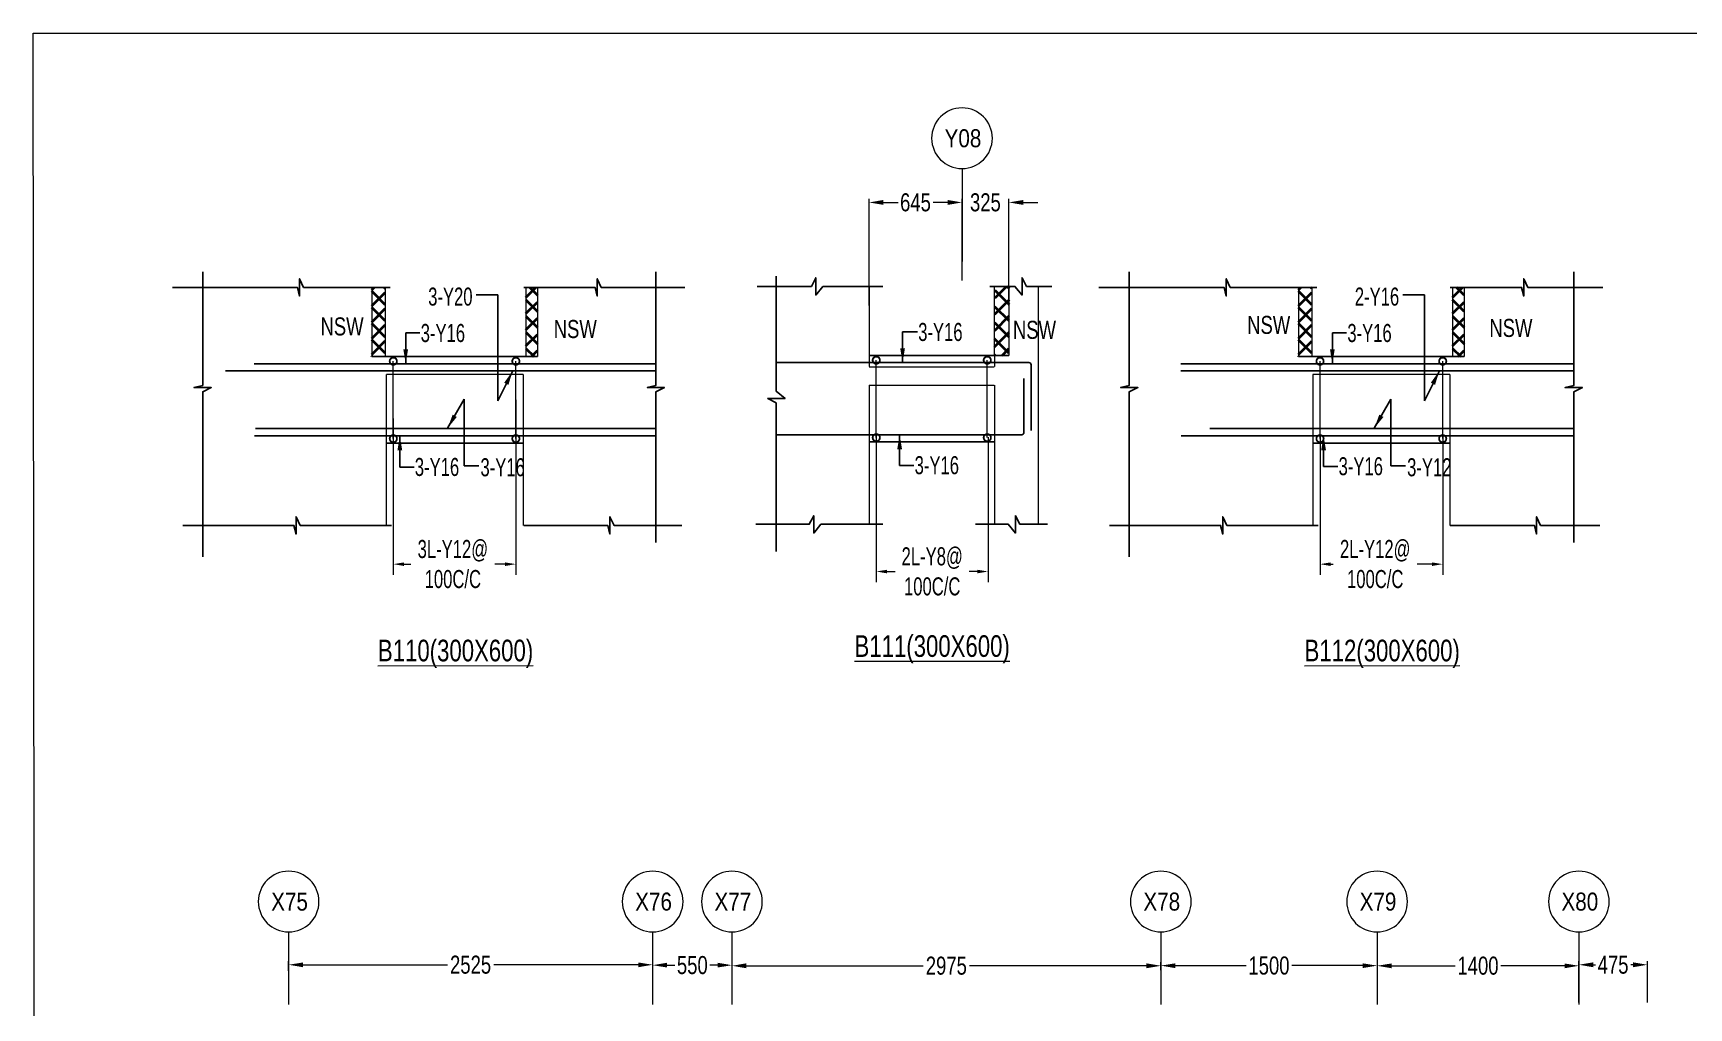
# Model space of a CAD drawing. Header units: millimetres. Extents: x -2697 to 288508, y -1308 to 60928.
# Drawn here: x 125344 to 136830, y 24495 to 31254 of the extents above; entities that cross this region are included whole.
import ezdxf
from ezdxf.enums import TextEntityAlignment as Align

# ---------------------------------------------------------------- set-up
doc = ezdxf.new("R2010")
doc.units = ezdxf.units.MM
doc.header["$LTSCALE"] = 100
for name, pattern in [('ACAD_ISO04W100', [30, 24, -3, 0, -3]), ('CONTINOUS', [0]), ('CONTINU', [0]), ('HIDDEN', [0.375, 0.25, -0.125])]:
    doc.linetypes.add(name, pattern=pattern)
doc.layers.get('Defpoints').update_dxf_attribs({"color": 1, "lineweight": 0})
for name, color, linetype in [('-S-ARROW', 253, 'Continuous'), ('-S-MISC', 8, 'Continuous'), ('-STR-BEAM', 7, 'CONTINU'), ('-STR-REINF', 3, 'Continuous'), ('-STR-TEXT', 6, 'Continuous')]:
    doc.layers.add(name, color=color, linetype=linetype)
for name, color, linetype, lineweight in [('-S-STIRUP', 11, 'Continuous', 9), ('-S-TEXT', 6, 'Continuous', 0), ('-STR-COLUMN', 5, 'HIDDEN', 13), ('-STR-RF-DIM', 252, 'CONTINOUS', 20), ('A-ANNO-GRID-LINE', 252, 'ACAD_ISO04W100', 20), ('A-ANNO-GRID-TEXT', 13, 'Continuous', 15), ('GRID DIM', 252, 'Continuous', 9), ('S-COL HATCH', 9, 'Continuous', 35), ('SEC TEXT', 9, 'Continuous', 18), ('SLAB LINE', 254, 'HIDDEN', 20)]:
    doc.layers.add(name, color=color, linetype=linetype, lineweight=lineweight)
doc.styles.add('BEAM-LS', font='romans.shx', dxfattribs={"width": 0.8})
doc.styles.add('Dim.s & Anno.(Misc.)', font='ARIALN.TTF')
doc.styles.add('SOBHA', font='swisscl.ttf', dxfattribs={"width": 0.9})
doc.styles.add('sobha.sed', font='swisscl.ttf')
doc.dimstyles.new('S-50', dxfattribs={"dimscale": 50, "dimtxt": 2.5, "dimasz": 2, "dimexe": 0.5, "dimexo": 0.25, "dimgap": 0.25, "dimtad": 0, "dimdec": 0, "dimrnd": 0.0005, "dimzin": 0, "dimdsep": 46, "dimtxsty": 'sobha.sed', "dimblk": 'OBLIQUE', "dimcen": 0.09, "dimclrd": 8, "dimclre": 8, "dimclrt": 6, "dimadec": 0, "dimazin": 0, "dimtfac": 1, "dimtdec": 0, "dimtofl": 0, "dimtmove": 2, "dimatfit": 3, "dimfxl": 0.18, "dimtolj": 1, "dimtzin": 0, "dimlwd": -1, "dimlwe": -1, "dimarcsym": 0})
doc.dimstyles.new('S-DIM50', dxfattribs={"dimscale": 50, "dimtxt": 2.5, "dimasz": 1.5, "dimexe": 1.5, "dimexo": 1, "dimgap": 0.5, "dimtad": 0, "dimdec": 0, "dimzin": 0, "dimdsep": 46, "dimtxsty": 'SOBHA', "dimcen": 0.09, "dimclrd": 256, "dimclre": 256, "dimclrt": 6, "dimadec": 5, "dimazin": 0, "dimtfac": 1, "dimtdec": 0, "dimtofl": 0, "dimtmove": 0, "dimatfit": 3, "dimfxl": 0.18, "dimtolj": 1, "dimtzin": 0, "dimlwd": -1, "dimlwe": -1, "dimarcsym": 0})
doc.dimstyles.new('STIRUP', dxfattribs={"dimscale": 50, "dimtxt": 2.5, "dimasz": 2.2, "dimexe": 0, "dimexo": 0, "dimgap": 0.5, "dimtad": 0, "dimdec": 0, "dimzin": 0, "dimdsep": 46, "dimtxsty": 'BEAM-LS', "dimblk": 'DOTSMALL', "dimcen": 0.09, "dimclrd": 256, "dimclre": 256, "dimclrt": 256, "dimadec": 5, "dimazin": 0, "dimtfac": 1, "dimtdec": 0, "dimtofl": 0, "dimtmove": 0, "dimatfit": 3, "dimldrblk": 'DOTSMALL', "dimfxl": 0, "dimfxlon": 1, "dimtolj": 1, "dimtzin": 0, "dimlwd": -1, "dimlwe": -1, "dimarcsym": 0})

# ---------------------------------------------------------------- blocks, each defined once
blk = doc.blocks.new('*D48')
at = {"layer": '-STR-RF-DIM', "transparency": 16777216}
for p, q in [((131193, 28461), (131193, 27446)), ((131969, 28452), (131969, 27446)), ((131268, 27521), (131325, 27521)), ((131894, 27521), (131837, 27521))]:
    blk.add_line(p, q, dxfattribs=at)
for points in [[(131268, 27533), (131268, 27508), (131193, 27521)], [(131894, 27533), (131894, 27508), (131969, 27521)]]:
    blk.add_solid(points, dxfattribs=at)
at = {"layer": 'Defpoints', "color": 0, "transparency": 16777216}
for p in [(131193, 28461, 0), (131969, 28452, 178587), (131193, 27521)]:
    blk.add_point(p, dxfattribs=at)
at = {"layer": '-STR-RF-DIM', "color": 6, "transparency": 16777216, "insert": (131581, 27521), "char_height": 125, "attachment_point": 5, "style": 'SOBHA'}
blk.add_mtext('\\A1;2L-Y8@\\P100C/C', dxfattribs=at)
blk = doc.blocks.new('_DotSmall')
at = {"color": 0, "linetype": 'ByBlock', "const_width": 0.5}
blk.add_lwpolyline([(-0.0625, 0, 1), (0.0625, 0, 1)], format="xyb", close=True, dxfattribs=at)
blk = doc.blocks.new('*D49')
at = {"layer": '-S-STIRUP', "ltscale": 100, "transparency": 16777216}
blk.add_line((131963, 28449), (131963, 28986), dxfattribs=at)
at = {"layer": 'Defpoints', "color": 0, "linetype": 'CONTINU', "ltscale": 100, "transparency": 16777216}
for p in [(131963, 28986), (131963, 28986), (131963, 28449)]:
    blk.add_point(p, dxfattribs=at)
at = {"layer": '-S-STIRUP', "linetype": 'CONTINU', "ltscale": 100, "transparency": 16777216, "xscale": 100, "yscale": 100, "zscale": 100}
for p, rotation in [((131963, 28986), 90), ((131963, 28449), 270)]:
    blk.add_blockref('_DotSmall', p, dxfattribs=dict(at, rotation=rotation))
blk = doc.blocks.new('*D50')
at = {"layer": '-S-STIRUP', "ltscale": 100, "transparency": 16777216}
blk.add_line((131193, 28449), (131193, 28986), dxfattribs=at)
at = {"layer": 'Defpoints', "color": 0, "linetype": 'CONTINU', "ltscale": 100, "transparency": 16777216}
for p in [(131193, 28986), (131193, 28986), (131193, 28449)]:
    blk.add_point(p, dxfattribs=at)
at = {"layer": '-S-STIRUP', "linetype": 'CONTINU', "ltscale": 100, "transparency": 16777216, "xscale": 100, "yscale": 100, "zscale": 100}
for p, rotation in [((131193, 28986), 90), ((131193, 28449), 270)]:
    blk.add_blockref('_DotSmall', p, dxfattribs=dict(at, rotation=rotation))
blk = doc.blocks.new('_Oblique')
at = {"color": 0, "linetype": 'ByBlock', "lineweight": -2}
blk.add_line((-0.5, -0.5), (0.5, 0.5), dxfattribs=at)
blk = doc.blocks.new('*D51')
at = {"layer": '-STR-RF-DIM', "transparency": 16777216}
for p, q in [((128693, 28711), (128693, 27497)), ((127843, 28582), (127843, 27497)), ((127918, 27572), (127965, 27572)), ((128618, 27572), (128547, 27572))]:
    blk.add_line(p, q, dxfattribs=at)
for points in [[(127918, 27584), (127918, 27559), (127843, 27572)], [(128618, 27584), (128618, 27559), (128693, 27572)]]:
    blk.add_solid(points, dxfattribs=at)
at = {"layer": 'Defpoints', "color": 0, "transparency": 16777216}
for p in [(128693, 28711, 178587), (127843, 28582, 0), (127843, 27572)]:
    blk.add_point(p, dxfattribs=at)
at = {"layer": '-STR-RF-DIM', "color": 6, "transparency": 16777216, "insert": (128256, 27572), "char_height": 125, "attachment_point": 5, "style": 'SOBHA'}
blk.add_mtext('\\A1;3L-Y12@\\P100C/C', dxfattribs=at)
blk = doc.blocks.new('*D52')
at = {"layer": '-S-STIRUP', "ltscale": 100, "transparency": 16777216}
blk.add_line((128693, 28442), (128693, 28979), dxfattribs=at)
at = {"layer": 'Defpoints', "color": 0, "linetype": 'CONTINU', "ltscale": 100, "transparency": 16777216}
for p in [(128693, 28979), (128693, 28979), (128693, 28442)]:
    blk.add_point(p, dxfattribs=at)
at = {"layer": '-S-STIRUP', "linetype": 'CONTINU', "ltscale": 100, "transparency": 16777216, "xscale": 100, "yscale": 100, "zscale": 100}
for p, rotation in [((128693, 28979), 90), ((128693, 28442), 270)]:
    blk.add_blockref('_DotSmall', p, dxfattribs=dict(at, rotation=rotation))
blk = doc.blocks.new('*D53')
at = {"layer": '-S-STIRUP', "ltscale": 100, "transparency": 16777216}
blk.add_line((127843, 28442), (127843, 28979), dxfattribs=at)
at = {"layer": 'Defpoints', "color": 0, "linetype": 'CONTINU', "ltscale": 100, "transparency": 16777216}
for p in [(127843, 28979), (127843, 28979), (127843, 28442)]:
    blk.add_point(p, dxfattribs=at)
at = {"layer": '-S-STIRUP', "linetype": 'CONTINU', "ltscale": 100, "transparency": 16777216, "xscale": 100, "yscale": 100, "zscale": 100}
for p, rotation in [((127843, 28979), 90), ((127843, 28442), 270)]:
    blk.add_blockref('_DotSmall', p, dxfattribs=dict(at, rotation=rotation))
blk = doc.blocks.new('A-SYMB_Grid')
blk.add_circle((0, 0), 4.21)
at = {"style": 'Dim.s & Anno.(Misc.)'}
blk.add_attdef('GRID', text='', height=3, dxfattribs=at).set_placement((0, 0), align=Align.MIDDLE_CENTER)
blk = doc.blocks.new('*D158')
at = {"layer": 'Defpoints', "color": 0, "transparency": 16777216}
for p in [(131788, 30080), (131788, 29526, 0), (132113, 29353, 0)]:
    blk.add_point(p, dxfattribs=at)
at = {"layer": 'GRID DIM', "transparency": 16777216}
for p, q in [((131788, 29539), (131788, 30105)), ((132113, 29366), (132113, 30105)), ((131688, 30080), (131588, 30080)), ((132213, 30080), (132313, 30080))]:
    blk.add_line(p, q, dxfattribs=at)
for points in [[(131688, 30097), (131688, 30063), (131788, 30080)], [(132213, 30097), (132213, 30063), (132113, 30080)]]:
    blk.add_solid(points, dxfattribs=at)
at = {"layer": 'GRID DIM', "color": 13, "transparency": 16777216, "insert": (131950, 30080), "char_height": 125, "attachment_point": 5, "style": 'sobha.sed'}
blk.add_mtext('\\A1;325', dxfattribs=at)
blk = doc.blocks.new('*D159')
at = {"layer": 'Defpoints', "color": 0, "transparency": 16777216}
for p in [(131788, 30080), (131788, 29526, 0), (131143, 29353)]:
    blk.add_point(p, dxfattribs=at)
at = {"layer": 'GRID DIM', "transparency": 16777216}
for p, q in [((131143, 29366), (131143, 30105)), ((131788, 29539), (131788, 30105)), ((131243, 30080), (131344, 30080)), ((131688, 30080), (131587, 30080))]:
    blk.add_line(p, q, dxfattribs=at)
for points in [[(131243, 30097), (131243, 30063), (131143, 30080)], [(131688, 30097), (131688, 30063), (131788, 30080)]]:
    blk.add_solid(points, dxfattribs=at)
at = {"layer": 'GRID DIM', "color": 13, "transparency": 16777216, "insert": (131465, 30080), "char_height": 125, "attachment_point": 5, "style": 'sobha.sed'}
blk.add_mtext('\\A1;645', dxfattribs=at)
blk = doc.blocks.new('*D160')
at = {"layer": '-STR-RF-DIM', "transparency": 16777216}
for p, q in [((134271, 28462), (134271, 27497)), ((135122, 28462), (135122, 27497)), ((134346, 27572), (134363, 27572)), ((135047, 27572), (134945, 27572))]:
    blk.add_line(p, q, dxfattribs=at)
for points in [[(134346, 27584), (134346, 27559), (134271, 27572)], [(135047, 27584), (135047, 27559), (135122, 27572)]]:
    blk.add_solid(points, dxfattribs=at)
at = {"layer": 'Defpoints', "color": 0, "transparency": 16777216}
for p in [(134271, 28462, 0), (135122, 28462, 178587), (134271, 27572)]:
    blk.add_point(p, dxfattribs=at)
at = {"layer": '-STR-RF-DIM', "color": 6, "transparency": 16777216, "insert": (134654, 27572), "char_height": 125, "attachment_point": 5, "style": 'SOBHA'}
blk.add_mtext('\\A1;2L-Y12@\\P100C/C', dxfattribs=at)
blk = doc.blocks.new('*D161')
at = {"layer": '-S-STIRUP', "ltscale": 100, "transparency": 16777216}
blk.add_line((135122, 28442), (135122, 28979), dxfattribs=at)
at = {"layer": 'Defpoints', "color": 0, "linetype": 'CONTINU', "ltscale": 100, "transparency": 16777216}
for p in [(135122, 28979), (135122, 28979), (135122, 28442)]:
    blk.add_point(p, dxfattribs=at)
at = {"layer": '-S-STIRUP', "linetype": 'CONTINU', "ltscale": 100, "transparency": 16777216, "xscale": 100, "yscale": 100, "zscale": 100}
for p, rotation in [((135122, 28979), 90), ((135122, 28442), 270)]:
    blk.add_blockref('_DotSmall', p, dxfattribs=dict(at, rotation=rotation))
blk = doc.blocks.new('*D162')
at = {"layer": '-S-STIRUP', "ltscale": 100, "transparency": 16777216}
blk.add_line((134271, 28442), (134271, 28979), dxfattribs=at)
at = {"layer": 'Defpoints', "color": 0, "linetype": 'CONTINU', "ltscale": 100, "transparency": 16777216}
for p in [(134271, 28979), (134271, 28979), (134271, 28442)]:
    blk.add_point(p, dxfattribs=at)
at = {"layer": '-S-STIRUP', "linetype": 'CONTINU', "ltscale": 100, "transparency": 16777216, "xscale": 100, "yscale": 100, "zscale": 100}
for p, rotation in [((134271, 28979), 90), ((134271, 28442), 270)]:
    blk.add_blockref('_DotSmall', p, dxfattribs=dict(at, rotation=rotation))
blk = doc.blocks.new('*D600')
at = {"layer": 'Defpoints', "color": 0, "transparency": 16777216}
for p in [(129642, 24749), (130192, 24793), (130192, 24791)]:
    blk.add_point(p, dxfattribs=at)
at = {"layer": 'GRID DIM', "transparency": 16777216}
for p, q in [((129642, 24762), (129642, 24816)), ((129742, 24791), (129795, 24791)), ((130092, 24791), (130039, 24791)), ((130192, 24780), (130192, 24766))]:
    blk.add_line(p, q, dxfattribs=at)
for points in [[(129742, 24808), (129742, 24775), (129642, 24791)], [(130092, 24808), (130092, 24775), (130192, 24791)]]:
    blk.add_solid(points, dxfattribs=at)
at = {"layer": 'GRID DIM', "color": 13, "transparency": 16777216, "insert": (129917, 24791), "char_height": 125, "attachment_point": 5, "style": 'sobha.sed'}
blk.add_mtext('\\A1;550', dxfattribs=at)
blk = doc.blocks.new('*D601')
at = {"layer": 'Defpoints', "color": 0, "transparency": 16777216}
for p in [(130192, 24789), (133167, 24787), (133167, 24745)]:
    blk.add_point(p, dxfattribs=at)
at = {"layer": 'GRID DIM', "transparency": 16777216}
for p, q in [((133167, 24757), (133167, 24812)), ((130192, 24776), (130192, 24762)), ((130292, 24787), (131519, 24787)), ((133067, 24787), (131840, 24787))]:
    blk.add_line(p, q, dxfattribs=at)
for points in [[(130292, 24804), (130292, 24770), (130192, 24787)], [(133067, 24804), (133067, 24770), (133167, 24787)]]:
    blk.add_solid(points, dxfattribs=at)
at = {"layer": 'GRID DIM', "color": 13, "transparency": 16777216, "insert": (131679, 24787), "char_height": 125, "attachment_point": 5, "style": 'sobha.sed'}
blk.add_mtext('\\A1;2975', dxfattribs=at)
blk = doc.blocks.new('*D602')
at = {"layer": 'Defpoints', "color": 0, "transparency": 16777216}
for p in [(133167, 24745), (134667, 24789), (134667, 24788)]:
    blk.add_point(p, dxfattribs=at)
at = {"layer": 'GRID DIM', "transparency": 16777216}
for p, q in [((133167, 24758), (133167, 24813)), ((133267, 24788), (133758, 24788)), ((134567, 24788), (134076, 24788)), ((134667, 24777), (134667, 24763))]:
    blk.add_line(p, q, dxfattribs=at)
for points in [[(133267, 24804), (133267, 24771), (133167, 24788)], [(134567, 24804), (134567, 24771), (134667, 24788)]]:
    blk.add_solid(points, dxfattribs=at)
at = {"layer": 'GRID DIM', "color": 13, "transparency": 16777216, "insert": (133917, 24788), "char_height": 125, "attachment_point": 5, "style": 'sobha.sed'}
blk.add_mtext('\\A1;1500', dxfattribs=at)
blk = doc.blocks.new('*D603')
at = {"layer": 'Defpoints', "color": 0, "transparency": 16777216}
for p in [(134667, 24788), (136067, 24788), (136067, 24787)]:
    blk.add_point(p, dxfattribs=at)
at = {"layer": 'GRID DIM', "transparency": 16777216}
for p, q in [((134667, 24776), (134667, 24762)), ((134767, 24787), (135208, 24787)), ((135967, 24787), (135526, 24787)), ((136067, 24776), (136067, 24762))]:
    blk.add_line(p, q, dxfattribs=at)
for points in [[(134767, 24803), (134767, 24770), (134667, 24787)], [(135967, 24803), (135967, 24770), (136067, 24787)]]:
    blk.add_solid(points, dxfattribs=at)
at = {"layer": 'GRID DIM', "color": 13, "transparency": 16777216, "insert": (135367, 24787), "char_height": 125, "attachment_point": 5, "style": 'sobha.sed'}
blk.add_mtext('\\A1;1400', dxfattribs=at)
blk = doc.blocks.new('*D599')
at = {"layer": 'Defpoints', "color": 0, "transparency": 16777216}
for p in [(127117, 24738), (129642, 24794), (129642, 24794)]:
    blk.add_point(p, dxfattribs=at)
at = {"layer": 'GRID DIM', "transparency": 16777216}
for p, q in [((127117, 24751), (127117, 24819)), ((129642, 24806), (129642, 24819)), ((127217, 24794), (128219, 24794)), ((129542, 24794), (128540, 24794))]:
    blk.add_line(p, q, dxfattribs=at)
for points in [[(127217, 24810), (127217, 24777), (127117, 24794)], [(129542, 24810), (129542, 24777), (129642, 24794)]]:
    blk.add_solid(points, dxfattribs=at)
at = {"layer": 'GRID DIM', "color": 13, "transparency": 16777216, "insert": (128379, 24794), "char_height": 125, "attachment_point": 5, "style": 'sobha.sed'}
blk.add_mtext('\\A1;2525', dxfattribs=at)
blk = doc.blocks.new('*D604')
at = {"layer": 'Defpoints', "color": 0, "transparency": 16777216}
for p in [(136542, 24794), (136067, 24520), (136542, 24520)]:
    blk.add_point(p, dxfattribs=at)
at = {"layer": 'GRID DIM', "transparency": 16777216}
for p, q in [((136067, 24532), (136067, 24819)), ((136542, 24532), (136542, 24819)), ((136167, 24794), (136182, 24794)), ((136442, 24794), (136427, 24794))]:
    blk.add_line(p, q, dxfattribs=at)
for points in [[(136167, 24811), (136167, 24777), (136067, 24794)], [(136442, 24811), (136442, 24777), (136542, 24794)]]:
    blk.add_solid(points, dxfattribs=at)
at = {"layer": 'GRID DIM', "color": 13, "transparency": 16777216, "insert": (136304, 24794), "char_height": 125, "attachment_point": 5, "style": 'sobha.sed'}
blk.add_mtext('\\A1;475', dxfattribs=at)

msp = doc.modelspace()

# ---------------------------------------------------------------- hatches: boundary and pattern name
at = {"layer": 'S-COL HATCH'}
h = msp.add_hatch(dxfattribs=at)
h.set_pattern_fill('ANSI37', color=8, scale=25)
h.set_pattern_definition([(45, (-45630.91, -150921.535), (-56.1266, 56.1266), []), (135, (-45630.91, -150921.535), (-56.1266, -56.1266), [])])
h.paths.add_polyline_path([(127693.09, 29011.92), (127786.9, 29011.92), (127786.9, 29491.01), (127693.09, 29491.01)])
h.paths.add_polyline_path([(128763.04, 29011.92), (128843.09, 29011.92), (128843.09, 29491.01), (128763.04, 29491.01)])
h.paths.add_polyline_path([(128843.09, 28411.92), (128763.04, 28411.92), (128803.06, 28411.92), (128883.11, 28411.92)])
h.paths.add_polyline_path([(127786.9, 28411.92), (127693.09, 28411.92)])
h = msp.add_hatch(dxfattribs=at)
h.set_pattern_fill('ANSI37', color=8, scale=25)
h.set_pattern_definition([(45, (-22867.91, -136578.356), (-56.1266, 56.1266), []), (135, (-22867.91, -136578.356), (-56.1266, -56.1266), [])])
h.paths.add_polyline_path([(132117.53, 29498.19), (132017.53, 29498.19), (132013.14, 29019.1), (132113.14, 29019.1)])
h.paths.add_polyline_path([(132113.14, 28419.1), (132013.14, 28419.1)])
h = msp.add_hatch(dxfattribs=at)
h.set_pattern_fill('ANSI37', color=8, scale=25)
h.set_pattern_definition([(45, (-39203.225, -150921.535), (-56.1266, 56.1266), []), (135, (-39203.225, -150921.535), (-56.1266, -56.1266), [])])
h.paths.add_polyline_path([(134120.77, 29491.01), (134214.58, 29491.01), (134214.58, 29011.92), (134120.77, 29011.92)])
h.paths.add_polyline_path([(135190.73, 29491.01), (135270.77, 29491.01), (135270.77, 29011.92), (135190.73, 29011.92)])
h.paths.add_polyline_path([(135270.77, 28411.92), (135190.73, 28411.92)])
h.paths.add_polyline_path([(134214.58, 28411.92), (134120.77, 28411.92)])

# ---------------------------------------------------------------- linework, layer by layer
at = {"layer": '-S-MISC', "linetype": 'ByBlock', "ltscale": 1000}
for points, elevation in [([(127822.09, 29491.01), (127221.03, 29491.01), (127192.56, 29550.67), (127192.56, 29430.51), (127177.42, 29491.01), (126310.21, 29491.01)], 0), ([(126520.56, 27623.06), (126520.56, 28767.68), (126580.22, 28796.14), (126460.06, 28796.14), (126520.56, 28811.29), (126520.56, 29599.11)], 0), ([(129865.52, 29491.01), (129285.61, 29491.01), (129257.14, 29550.67), (129257.14, 29430.51), (129241.99, 29491.01), (128747.25, 29491.01)], 0), ([(129664.37, 27721.01), (129664.37, 28767.68), (129724.03, 28796.14), (129603.86, 28796.14), (129664.37, 28811.29), (129664.37, 29599.11)], 0), ([(130365.84, 29498.19), (130742.62, 29498.19), (130773.49, 29557.85), (130773.49, 29437.69), (130823.34, 29498.19), (131238.98, 29498.19)], -178586.59), ([(130499.72, 27659.03), (130499.72, 28690.32), (130440.06, 28721.18), (130560.22, 28721.18), (130499.72, 28771.04), (130499.72, 29569.91)], -178586.59), ([(132410.89, 29498.19), (132235.69, 29498.19), (132204.82, 29557.85), (132204.82, 29437.69), (132154.97, 29498.19), (131980.09, 29498.19)], -178586.59), ([(134249.77, 29491.01), (133648.72, 29491.01), (133620.25, 29550.67), (133620.25, 29430.51), (133605.1, 29491.01), (132737.9, 29491.01)], 0), ([(132948.25, 27623.06), (132948.25, 28767.68), (133007.91, 28796.14), (132887.74, 28796.14), (132948.25, 28811.29), (132948.25, 29599.11)], 0), ([(136233.2, 29491.01), (135713.3, 29491.01), (135684.83, 29550.67), (135684.83, 29430.51), (135669.68, 29491.01), (135174.93, 29491.01)], 0), ([(136032.05, 27721.01), (136032.05, 28767.68), (136091.71, 28796.14), (135971.55, 28796.14), (136032.05, 28811.29), (136032.05, 29599.11)], 0), ([(127831.09, 27841.01), (127197.57, 27841.01), (127169.1, 27900.67), (127169.1, 27780.51), (127153.95, 27841.01), (126382.42, 27841.01)], 0), ([(129844.04, 27841.01), (129373.86, 27841.01), (129345.4, 27900.67), (129345.4, 27780.51), (129330.25, 27841.01), (128747.25, 27841.01)], 0), ([(130356.87, 27848.19), (130728.26, 27848.19), (130759.13, 27907.85), (130759.13, 27787.69), (130808.98, 27848.19), (131238.98, 27848.19)], -178586.59), ([(132379.65, 27848.19), (132188.91, 27848.19), (132158.04, 27907.85), (132158.04, 27787.69), (132108.19, 27848.19), (131881.01, 27848.19)], -178586.59), ([(134258.77, 27841.01), (133625.26, 27841.01), (133596.79, 27900.67), (133596.79, 27780.51), (133581.64, 27841.01), (132810.11, 27841.01)], 0), ([(136211.73, 27841.01), (135801.55, 27841.01), (135773.08, 27900.67), (135773.08, 27780.51), (135757.93, 27841.01), (135174.93, 27841.01)], 0)]:
    msp.add_lwpolyline(points, dxfattribs=dict(at, elevation=elevation))
at = {"layer": '-STR-BEAM'}
for p, q in [((127693.09, 29011.92), (128843.09, 29011.92, 0)), ((131143.14, 29019.1, -178586.59), (132113.14, 29019.1, -178586.59)), ((134120.77, 29011.92, 0), (135270.77, 29011.92, 0)), ((127793.09, 28411.92), (128743.09, 28411.92)), ((131143.14, 28419.1, -178586.59), (132013.14, 28419.1, -178586.59)), ((134220.77, 28411.92, 0), (135170.77, 28411.92, 0))]:
    msp.add_line(p, q, dxfattribs=at)
at = {"layer": '-STR-COLUMN', "linetype": 'Continuous', "ltscale": 10}
for p, q in [((127693.09, 29491.01), (127693.09, 29011.92)), ((127786.9, 29491.01, 0), (127786.9, 29011.92, 0)), ((128763.04, 29491.01, 0), (128763.04, 29011.92)), ((128843.09, 29491.01), (128843.09, 29011.92)), ((131143.14, 29498.19, -178586.59), (131143.14, 29019.1, -178586.59)), ((132013.14, 29019.1, -178586.59), (132013.14, 29498.19, -178586.59)), ((132113.14, 29498.19, -178586.59), (132113.14, 29019.1, -178586.59)), ((132317.08, 29498.19, -178586.59), (132317.08, 27848.19, -178586.59)), ((134120.77, 29491.01, 0), (134120.77, 29011.92, 0)), ((134214.58, 29491.01, 0), (134214.58, 29011.92, 0)), ((135190.73, 29491.01, 0), (135190.73, 29011.92, 0)), ((135270.77, 29491.01, 0), (135270.77, 29011.92, 0)), ((127793.09, 28411.92), (127793.09, 27841.01)), ((128743.09, 28411.92), (128743.09, 27841.01)), ((131143.14, 28419.1, -178586.59), (131143.14, 27848.19, -178586.59)), ((132013.14, 28419.1, -178586.59), (132013.14, 27848.19, -178586.59)), ((134220.77, 28411.92, 0), (134220.77, 27841.01, 0)), ((135170.77, 28411.92, 0), (135170.77, 27841.01, 0))]:
    msp.add_line(p, q, dxfattribs=at)
at = {"layer": '-STR-REINF', "ltscale": 10}
for p, q in [((126876.93, 28961.92, 0), (129664.37, 28961.92, 0)), ((130499.72, 28969.1, -178586.59), (132252.08, 28969.1, -178586.59)), ((132267.08, 28954.1, -178586.59), (132267.08, 28499, -178586.59)), ((133304.62, 28961.92, 0), (136032.05, 28961.92, 0)), ((126679, 28911.92, 0), (129664.37, 28911.92, 0)), ((132217.08, 28860, -178586.59), (132217.08, 28484.1, -178586.59)), ((133304.62, 28911.92, 0), (136032.05, 28911.92, 0)), ((129664.37, 28511.92, 0), (126886, 28511.92, 0)), ((136028.74, 28511.92, 0), (133507.73, 28511.92, 0)), ((129664.37, 28461.92, 0), (126880.04, 28461.92, 0)), ((132202.08, 28469.1, -178586.59), (130499.72, 28469.1, -178586.59)), ((136028.74, 28461.92, 0), (133307.73, 28461.92, 0))]:
    msp.add_line(p, q, dxfattribs=at)
for centre, start, end in [((132252.08, 28954.1, -178586.59), 0, 90), ((132202.08, 28484.1, -178586.59), 270, 0)]:
    msp.add_arc(centre, 15, start, end, dxfattribs=at)
at = {"layer": 'A-ANNO-GRID-LINE', "ltscale": 40}
for p, q in [((131787.74, 30314.52, -178586.59), (131787.74, 29671.26, -178586.59)), ((127116.98, 25021.48), (127116.98, 24519.57)), ((129641.98, 25021.48), (129641.98, 24519.57)), ((130191.98, 25021.48), (130191.98, 24519.57)), ((133166.98, 25021.48), (133166.98, 24519.57)), ((134666.98, 25021.48), (134666.98, 24519.57)), ((136066.98, 25021.48), (136066.98, 24519.57))]:
    msp.add_line(p, q, dxfattribs=at)
at = {"layer": 'Defpoints', "color": 1}
msp.add_lwpolyline([(125344.46, 31254), (160405.54, 31254), (160438.18, 3561.14), (125377.1, 3561.14)], close=True, dxfattribs=at)
at = {"layer": 'SLAB LINE', "color": 9, "linetype": 'HIDDEN', "ltscale": 0.1}
for p, q in [((131143.14, 29019.1, -178586.59), (131143.14, 28939.1, -178586.59)), ((132013.14, 29019.1, -178586.59), (132013.14, 28939.1, -178586.59)), ((127793.09, 28887.16, 0), (127793.09, 28411.92)), ((128743.09, 28887.16, 0), (127793.09, 28887.16, 0)), ((128743.09, 28887.16, 0), (128743.09, 28411.92)), ((131143.14, 28939.1, -178586.59), (132013.14, 28939.1, -178586.59)), ((134220.77, 28887.16, 0), (134220.77, 28411.92, 0)), ((135172, 28887.16, 0), (134220.77, 28887.16, 0)), ((135172, 28887.16, 0), (135172, 28411.92, 0)), ((131143.14, 28814.1, -178586.59), (132013.14, 28814.1, -178586.59)), ((131143.14, 28814.1, -178586.59), (131143.14, 28419.1, -178586.59)), ((132013.14, 28814.1, -178586.59), (132013.14, 28419.1, -178586.59))]:
    msp.add_line(p, q, dxfattribs=at)

# ---------------------------------------------------------------- block references
at = {"layer": 'A-ANNO-GRID-TEXT'}
ref = msp.add_blockref('A-SYMB_Grid', (131787.74, 30525.15, -178586.59), dxfattribs=dict(at, xscale=-50, yscale=50, zscale=50))
ref.add_attrib('GRID', 'Y08', dxfattribs={"layer": '0', "height": 125, "style": 'Dim.s & Anno.(Misc.)'}).set_placement((131794.4, 30525.15, -178586.59), align=Align.MIDDLE_CENTER)
ref = msp.add_blockref('A-SYMB_Grid', (127116.98, 25232.11), dxfattribs=dict(at, xscale=-50, yscale=50, zscale=50))
ref.add_attrib('GRID', 'X75', dxfattribs={"layer": '0', "height": 125, "style": 'Dim.s & Anno.(Misc.)'}).set_placement((127123.37, 25232.11), align=Align.MIDDLE_CENTER)
ref = msp.add_blockref('A-SYMB_Grid', (129641.98, 25232.11), dxfattribs=dict(at, xscale=-50, yscale=50, zscale=50))
ref.add_attrib('GRID', 'X76', dxfattribs={"layer": '0', "height": 125, "style": 'Dim.s & Anno.(Misc.)'}).set_placement((129648.37, 25232.11), align=Align.MIDDLE_CENTER)
ref = msp.add_blockref('A-SYMB_Grid', (130191.98, 25232.11), dxfattribs=dict(at, xscale=-50, yscale=50, zscale=50))
ref.add_attrib('GRID', 'X77', dxfattribs={"layer": '0', "height": 125, "style": 'Dim.s & Anno.(Misc.)'}).set_placement((130198.37, 25232.11), align=Align.MIDDLE_CENTER)
ref = msp.add_blockref('A-SYMB_Grid', (133166.98, 25232.11), dxfattribs=dict(at, xscale=-50, yscale=50, zscale=50))
ref.add_attrib('GRID', 'X78', dxfattribs={"layer": '0', "height": 125, "style": 'Dim.s & Anno.(Misc.)'}).set_placement((133173.37, 25232.11), align=Align.MIDDLE_CENTER)
ref = msp.add_blockref('A-SYMB_Grid', (134666.98, 25232.11), dxfattribs=dict(at, xscale=-50, yscale=50, zscale=50))
ref.add_attrib('GRID', 'X79', dxfattribs={"layer": '0', "height": 125, "style": 'Dim.s & Anno.(Misc.)'}).set_placement((134673.37, 25232.11), align=Align.MIDDLE_CENTER)
ref = msp.add_blockref('A-SYMB_Grid', (136066.98, 25232.11), dxfattribs=dict(at, xscale=-50, yscale=50, zscale=50))
ref.add_attrib('GRID', 'X80', dxfattribs={"layer": '0', "height": 125, "style": 'Dim.s & Anno.(Misc.)'}).set_placement((136073.37, 25232.11), align=Align.MIDDLE_CENTER)

# ---------------------------------------------------------------- texts
at = {"layer": '-S-TEXT', "color": 6, "style": 'sobha.sed'}
for p in [(133765.73, 29168.38, 178586.59), (127338.04, 29157.89, 178586.59), (128955.65, 29139.97, 178586.59), (132141.1, 29134.12, -178586.59), (135445.73, 29147.38, 178586.59)]:
    msp.add_text('NSW', height=125, dxfattribs=at).set_placement(p)
at = {"layer": '-STR-TEXT', "color": 6, "char_height": 125, "style": 'SOBHA'}
for s, insert, attachment_point in [('\\A1;3-Y20', (128084.84, 29489.73, 0), 1), ('\\A1;2-Y16', (134512.52, 29489.73, 0), 1), ('\\A1;3-Y16', (128032.94, 29237.19, 0), 1), ('\\A1;3-Y16', (131483.81, 29244.37, -178586.59), 1), ('\\A1;3-Y16', (134460.62, 29237.19, 0), 1), ('\\A1;3-Y16', (127992.21, 28181.64, 0), 7), ('\\A1;3-Y16', (128755.21, 28179.44, 0), 9), ('\\A1;3-Y16', (131459.19, 28193.82, -178586.59), 7), ('\\A1;3-Y16', (134399.9, 28186.64, 0), 7), ('\\A1;3-Y12', (135182.89, 28179.44, 0), 9)]:
    msp.add_mtext(s, dxfattribs=dict(at, insert=insert, attachment_point=attachment_point))
at = {"layer": 'SEC TEXT', "color": 1, "linetype": 'ByBlock', "style": 'sobha.sed'}
for s, p in [('%%UB110(300X600)', (127736.31, 26897.85, 0)), ('%%UB111(300X600)', (131042.37, 26928.78, -178586.59)), ('%%UB112(300X600)', (134164, 26897.85, 0))]:
    msp.add_text(s, height=150, rotation=0.010721, dxfattribs=at).set_placement(p)

# ---------------------------------------------------------------- dimensions: what is measured, and where the dimension line sits
at = {"layer": '-S-STIRUP', "linetype": 'CONTINU', "ltscale": 100}
for base, p1, p2, picture, middle in [((127843.09, 28978.92), (127843.09, 28442.2), (127843.09, 28978.92), '*D53', (127843.09, 28710.56)), ((128693.34, 28978.92, 178586.59), (128693.34, 28442.2, 178586.59), (128693.34, 28978.92, 178586.59), '*D52', (128693.34, 28710.56, 178586.59)), ((131193.14, 28986.1, -178586.59), (131193.14, 28449.38, -178586.59), (131193.14, 28986.1, -178586.59), '*D50', (131193.14, 28717.74, -178586.59)), ((131963.29, 28986.1, 0), (131963.29, 28449.38, 0), (131963.29, 28986.1, 0), '*D49', (131963.29, 28717.74, 0)), ((134270.77, 28978.92, 0), (134270.77, 28442.2, 0), (134270.77, 28978.92, 0), '*D162', (134270.77, 28710.56, 0)), ((135122.25, 28978.92, 178586.59), (135122.25, 28442.2, 178586.59), (135122.25, 28978.92, 178586.59), '*D161', (135122.25, 28710.56, 178586.59))]:
    dim = msp.add_linear_dim(base=base, p1=p1, p2=p2, angle=90, text=' ', dimstyle='STIRUP', override={"dimasz": 2}, dxfattribs=at)
    dim.commit()
    dim.dimension.update_dxf_attribs({"geometry": picture, "text_midpoint": middle})
at = {"layer": '-STR-RF-DIM'}
for base, p1, p2, text, picture, middle in [((127843.09, 27571.86, 0), (128693.34, 28710.56, 178586.59), (127843.09, 28582.11), '3L-Y12@\\P100C/C', '*D51', (128256.09, 27571.86, 0)), ((134270.77, 27571.86, 0), (135122.25, 28461.92, 178586.59), (134270.77, 28461.92, 0), '2L-Y12@\\P100C/C', '*D160', (134654, 27571.86, 0))]:
    dim = msp.add_linear_dim(base=base, p1=p1, p2=p2, angle=180, text=text, dimstyle='S-DIM50', override={"dimscale": 1, "dimtxt": 125, "dimasz": 75, "dimexe": 75, "dimexo": 0, "dimgap": 25, "dimsah": 1, "dimcen": 4.5, "dimfxl": 75}, dxfattribs=at)
    dim.commit()
    dim.dimension.update_dxf_attribs({"geometry": picture, "text_midpoint": middle, "dimtype": 160})
dim = msp.add_linear_dim(base=(131193.14, 27520.87, -178586.59), p1=(131969.02, 28451.88, 0), p2=(131193.14, 28461.1, -178586.59), angle=180, text='2L-Y8@\\P100C/C', dimstyle='S-DIM50', override={"dimscale": 1, "dimtxt": 125, "dimasz": 75, "dimexe": 75, "dimexo": 0, "dimgap": 25, "dimsah": 1, "dimcen": 4.5, "dimfxl": 75}, dxfattribs=at)
dim.commit()
dim.dimension.update_dxf_attribs({"geometry": '*D48', "text_midpoint": (131581.08, 27520.87, -178586.59)})
at = {"layer": 'GRID DIM'}
dim = msp.add_linear_dim(base=(131787.74, 30079.98, -178586.59), p1=(131143.14, 29353.19, -178586.59), p2=(131787.74, 29526.26, -178586.59), angle=180, dimstyle='S-50', override={"dimsah": 1, "dimclrd": 256, "dimclre": 256, "dimclrt": 13, "dimtmove": 1}, dxfattribs=at)
dim.commit()
dim.dimension.update_dxf_attribs({"geometry": '*D159', "text_midpoint": (131465.44, 30079.98, -178586.59)})
for base, p1, p2, picture, middle in [((131787.74, 30079.98, -178586.59), (132113.14, 29353.19, -178586.59), (131787.74, 29526.26, -178586.59), '*D158', (131950.44, 30079.98, -178586.59)), ((129641.98, 24793.68), (127116.98, 24738.33), (129641.98, 24793.68), '*D599', (128379.48, 24793.68)), ((130191.98, 24791.43), (129641.98, 24749.2), (130191.98, 24792.97), '*D600', (129916.98, 24791.43)), ((133166.98, 24787.13), (130191.98, 24788.67), (133166.98, 24744.9), '*D601', (131679.48, 24787.13)), ((134666.98, 24787.64), (133166.98, 24745.4), (134666.98, 24789.17), '*D602', (133916.98, 24787.64)), ((136066.98, 24786.77), (134666.98, 24788.3), (136066.98, 24788.3), '*D603', (135366.98, 24786.77)), ((136541.94, 24793.92), (136066.98, 24519.57), (136541.94, 24519.57), '*D604', (136304.46, 24793.92))]:
    dim = msp.add_linear_dim(base=base, p1=p1, p2=p2, dimstyle='S-50', override={"dimsah": 1, "dimclrd": 256, "dimclre": 256, "dimclrt": 13, "dimtmove": 1}, dxfattribs=at)
    dim.commit()
    dim.dimension.update_dxf_attribs({"geometry": picture, "text_midpoint": middle})

# ---------------------------------------------------------------- leaders
at = {"layer": '-S-ARROW'}
for points in [[(128671.09, 28911.92, 0), (128568.58, 28705.17, 0), (128568.58, 29438.19, 0), (128417.17, 29438.19, 0)], [(135098.77, 28911.92, 0), (134996.26, 28705.17, 0), (134996.26, 29438.19, 0), (134844.85, 29438.19, 0)], [(128219.41, 28514.01, 0), (128334.89, 28715.45, 0), (128334.89, 28252.51, 0), (128437.09, 28252.51, 0)], [(134647.1, 28514.01, 0), (134762.58, 28715.45, 0), (134762.58, 28252.51, 0), (134864.77, 28252.51, 0)]]:
    msp.add_leader(points, dimstyle='S-50', override={"dimasz": 2, "dimgap": 0.1, "dimtad": 0}, dxfattribs=at)
at = {"layer": '-S-ARROW', "annotation_type": 0, "has_hookline": 1, "hookline_direction": 1, "text_width": 318.41}
for points in [[(127928.9, 28961.92, 0), (127928.9, 29174.69, 0), (128027.94, 29174.69, 0)], [(131375.48, 28969.1, -178586.59), (131375.48, 29181.87, -178586.59), (131478.81, 29181.87, -178586.59)], [(134356.58, 28961.92, 0), (134356.58, 29174.69, 0), (134455.62, 29174.69, 0)], [(127888.17, 28461.92, 0), (127888.17, 28244.14, 0), (127987.21, 28244.14, 0)], [(131355.15, 28469.1, -178586.59), (131355.15, 28256.32, -178586.59), (131454.19, 28256.32, -178586.59)], [(134295.86, 28461.92, 0), (134295.86, 28249.14, 0), (134394.9, 28249.14, 0)]]:
    msp.add_leader(points, dimstyle='S-50', override={"dimasz": 2, "dimgap": 0.1, "dimtad": 0}, dxfattribs=at)

doc.saveas('drawing.dxf')
